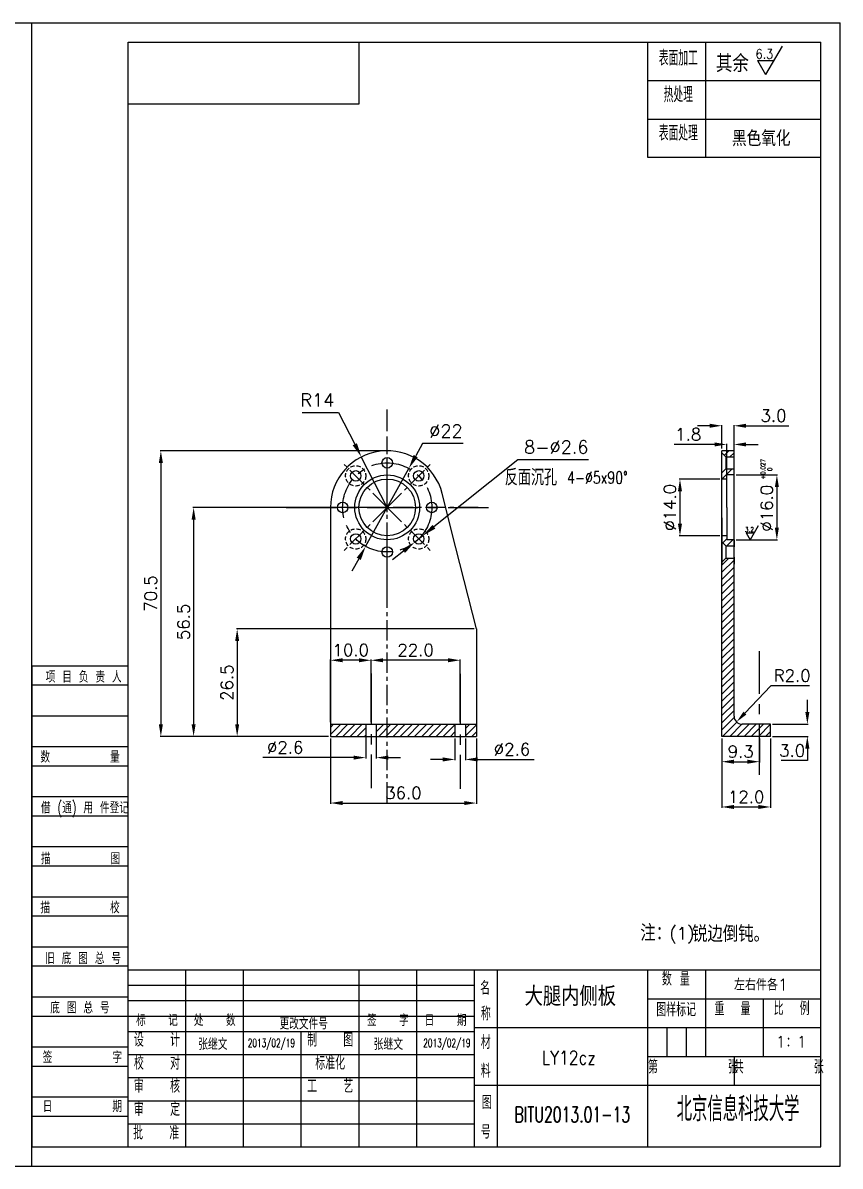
# Model space of a CAD drawing. Extents: x 2854 to 5858, y -1165 to 723.
# Drawn here: x 4023.5 to 4225.2, y -728.8 to -446.7 of the extents above; entities that cross this region are included whole.
import ezdxf
from ezdxf.enums import TextEntityAlignment as Align

# ---------------------------------------------------------------- set-up
doc = ezdxf.new("R2010")
doc.units = 0
doc.header["$MEASUREMENT"] = 0
doc.linetypes.add('PF_CENTER', pattern=[2, 1.25, -0.25, 0.25, -0.25])
doc.linetypes.add('PF_DASHED', pattern=[0.75, 0.5, -0.25])
doc.layers.get('0').update_dxf_attribs({"linetype": 'CONTINUOUS'})
doc.layers.get('DEFPOINTS').update_dxf_attribs({"linetype": 'CONTINUOUS'})
for name, color, linetype in [('SMPEN_CENTER', 4, 'PF_CENTER'), ('SMPEN_DASHED', 2, 'PF_DASHED'), ('SMPEN_DIM', 3, 'CONTINUOUS'), ('SMPEN_HATCH', 6, 'CONTINUOUS'), ('SMPEN_TEXT', 6, 'CONTINUOUS'), ('SMPEN_THICK', 7, 'CONTINUOUS')]:
    doc.layers.add(name, color=color, linetype=linetype)
doc.styles.get("Standard").update_dxf_attribs({"font": 'txt.shx', "bigfont": 'hshztxt.shx'})
doc.styles.add('STYLE1', font='complex.shx', dxfattribs={"bigfont": 'hzdx.shx'})
doc.dimstyles.get("Standard").update_dxf_attribs({"dimtxt": 3, "dimasz": 3, "dimexe": 0.18, "dimexo": 0.5, "dimgap": 1, "dimtad": 1, "dimtoh": 1, "dimdec": 1, "dimzin": 0, "dimdsep": 46, "dimtxsty": 'Standard', "dimcen": 0, "dimadec": 1, "dimazin": 0, "dimtfac": 1, "dimtdec": 1, "dimtofl": 0, "dimtmove": 0, "dimatfit": 3, "dimfxl": 0, "dimtolj": 1, "dimtzin": 0, "dimarcsym": 0})
doc.dimstyles.new('STANDARD$0', dxfattribs={"dimtxt": 3, "dimasz": 3, "dimexe": 0.18, "dimexo": 0.5, "dimgap": 1, "dimtad": 1, "dimtoh": 1, "dimdec": 1, "dimzin": 0, "dimdsep": 46, "dimtxsty": 'Standard', "dimcen": 0, "dimadec": 1, "dimazin": 0, "dimtfac": 1, "dimtdec": 1, "dimtofl": 0, "dimtmove": 0, "dimatfit": 3, "dimfxl": 0, "dimtolj": 1, "dimtzin": 0, "dimarcsym": 0})

# ---------------------------------------------------------------- blocks, each defined once
blk = doc.blocks.new('ADDBOX')
for p, q in [((0, 125), (0, 0)), ((0, 125), (25, 125)), ((25, 0), (25, 125))]:
    blk.add_line(p, q)
at = {"color": 1}
for p, q in [((0, 120), (25, 120)), ((0, 99), (25, 99)), ((0, 86), (25, 86)), ((0, 73), (25, 73)), ((0, 60), (25, 60)), ((0, 47), (25, 47)), ((0, 21), (25, 21)), ((0, 8), (25, 8))]:
    blk.add_line(p, q, dxfattribs=at)
for points in [[(0, 112), (25, 112)], [(0, 34), (25, 34)]]:
    blk.add_lwpolyline(points, dxfattribs=at)
for points in [[(0, 104), (25, 104)], [(0, 91), (25, 91)], [(0, 78), (25, 78)], [(0, 65), (25, 65)], [(0, 52), (25, 52)], [(0, 39), (25, 39)], [(0, 26), (25, 26)], [(0, 13), (25, 13)], [(0, 0), (25, 0)]]:
    blk.add_lwpolyline(points)
at = {"color": 1, "width": 0.67}
for s, p in [('项 目 负 责 人', (3.58, 120.61)), ('数        量', (2.2, 99.8)), ('借 (通) 用 件登记', (2.35, 86.62)), ('描        图', (2.35, 73.41)), ('描        校', (2.2, 60.68)), ('旧 底 图 总 号', (3.43, 47.48)), (' 底 图 总 号', (2.97, 34.66)), ('签        字', (2.82, 21.77)), ('日        期', (2.82, 9.04))]:
    blk.add_text(s, height=3, dxfattribs=at).set_placement(p)
at = {"color": 1, "ltscale": 20, "width": 0.67}
blk.add_attdef('PRJMANAGER', text='', height=3.5, dxfattribs=at).set_placement((1.5, 113), align=Align.BOTTOM_LEFT)
at = {"color": 1, "width": 0.67}
for tag, p in [('NUM', (1.5, 92)), ('DRAFTER', (1.5, 66)), ('DVERI', (1.5, 53)), ('OLDDRAWNO', (1.5, 40)), ('DRAWNO', (1.5, 27)), ('SIGNER', (1.5, 14)), ('DATE', (1.5, 1))]:
    blk.add_attdef(tag, text='', height=3.5, dxfattribs=at).set_placement(p, align=Align.BOTTOM_LEFT)
blk = doc.blocks.new('ADDBOX3')
at = {"layer": 'SMPEN_THICK', "ltscale": 8}
for p, q in [((-45, -30), (-45, 0)), ((-30, 0), (-30, -30)), ((-45, -10), (0, -10)), ((-45, -20), (0, -20)), ((0, -30), (-45, -30))]:
    blk.add_line(p, q, dxfattribs=at)
at = {"layer": 'SMPEN_TEXT', "ltscale": 8, "width": 0.667}
for s, p in [('表面加工', (-37.05, -7.32)), ('热处理', (-37.05, -16.82)), ('表面处理', (-37.05, -26.82))]:
    blk.add_text(s, height=4, dxfattribs=at).set_placement(p, align=Align.BOTTOM_CENTER)
at = {"layer": 'SMPEN_TEXT', "ltscale": 8}
for tag, p in [('HEATTREATMENT', (-15.54, -17.14)), ('SURFACETREATMENT', (-13.33, -26.97))]:
    blk.add_attdef(tag, text='', height=3.5, dxfattribs=at).set_placement(p, align=Align.BOTTOM_CENTER)
blk = doc.blocks.new('*D414')
at = {"layer": 'DEFPOINTS', "color": 0, "ltscale": 10}
for p in [(4109.4, -603.98), (4109.4, -619.76), (4131.4, -619.76)]:
    blk.add_point(p, dxfattribs=at)
at = {"layer": 'SMPEN_DIM', "color": 0, "lineweight": -2, "ltscale": 10}
for p, q in [((4109.4, -619.26), (4109.4, -603.8)), ((4131.4, -619.26), (4131.4, -603.8)), ((4128.4, -603.98), (4112.4, -603.98))]:
    blk.add_line(p, q, dxfattribs=at)
at = {"layer": 'SMPEN_DIM', "color": 0, "ltscale": 10}
for points in [[(4112.4, -603.48), (4112.4, -604.48), (4109.4, -603.98)], [(4128.4, -603.48), (4128.4, -604.48), (4131.4, -603.98)]]:
    blk.add_solid(points, dxfattribs=at)
at = {"layer": 'SMPEN_DIM', "color": 0, "ltscale": 10, "insert": (4120.4, -601.48), "char_height": 3, "attachment_point": 5}
blk.add_mtext('\\A1;22.0', dxfattribs=at)
blk = doc.blocks.new('*D413')
at = {"layer": 'DEFPOINTS', "color": 0, "ltscale": 10}
for p in [(4099.4, -603.98), (4099.4, -619.76), (4109.4, -619.76)]:
    blk.add_point(p, dxfattribs=at)
at = {"layer": 'SMPEN_DIM', "color": 0, "lineweight": -2, "ltscale": 10}
for p, q in [((4099.4, -619.26), (4099.4, -603.8)), ((4109.4, -619.26), (4109.4, -603.8)), ((4106.4, -603.98), (4102.4, -603.98))]:
    blk.add_line(p, q, dxfattribs=at)
at = {"layer": 'SMPEN_DIM', "color": 0, "ltscale": 10}
for points in [[(4102.4, -603.48), (4102.4, -604.48), (4099.4, -603.98)], [(4106.4, -603.48), (4106.4, -604.48), (4109.4, -603.98)]]:
    blk.add_solid(points, dxfattribs=at)
at = {"layer": 'SMPEN_DIM', "color": 0, "ltscale": 10, "insert": (4104.4, -601.48), "char_height": 3, "attachment_point": 5}
blk.add_mtext('\\A1;10.0', dxfattribs=at)
blk = doc.blocks.new('*D412')
at = {"layer": 'DEFPOINTS', "color": 0, "ltscale": 10}
for p in [(4113.4, -566.26), (4065.62, -622.76), (4091.41, -622.76)]:
    blk.add_point(p, dxfattribs=at)
at = {"layer": 'SMPEN_DIM', "color": 0, "lineweight": -2, "ltscale": 10}
for p, q in [((4112.9, -566.26), (4065.44, -566.26)), ((4065.62, -569.26), (4065.62, -619.76)), ((4090.91, -622.76), (4065.44, -622.76))]:
    blk.add_line(p, q, dxfattribs=at)
at = {"layer": 'SMPEN_DIM', "color": 0, "ltscale": 10}
for points in [[(4065.12, -569.26), (4066.12, -569.26), (4065.62, -566.26)], [(4065.12, -619.76), (4066.12, -619.76), (4065.62, -622.76)]]:
    blk.add_solid(points, dxfattribs=at)
at = {"layer": 'SMPEN_DIM', "color": 0, "ltscale": 10, "insert": (4063.12, -594.51), "char_height": 3, "attachment_point": 5, "rotation": 90}
blk.add_mtext('\\A1;56.5', dxfattribs=at)
blk = doc.blocks.new('*D411')
at = {"layer": 'DEFPOINTS', "color": 0, "ltscale": 10}
for p in [(4099.4, -622.76), (4135.4, -622.76), (4135.4, -639.22)]:
    blk.add_point(p, dxfattribs=at)
at = {"layer": 'SMPEN_DIM', "color": 0, "lineweight": -2, "ltscale": 10}
for p, q in [((4099.4, -623.26), (4099.4, -639.4)), ((4135.4, -623.26), (4135.4, -639.4)), ((4102.4, -639.22), (4132.4, -639.22))]:
    blk.add_line(p, q, dxfattribs=at)
at = {"layer": 'SMPEN_DIM', "color": 0, "ltscale": 10}
for points in [[(4102.4, -638.72), (4102.4, -639.72), (4099.4, -639.22)], [(4132.4, -638.72), (4132.4, -639.72), (4135.4, -639.22)]]:
    blk.add_solid(points, dxfattribs=at)
at = {"layer": 'SMPEN_DIM', "color": 0, "ltscale": 10, "insert": (4117.4, -636.72), "char_height": 3, "attachment_point": 5}
blk.add_mtext('\\A1;36.0', dxfattribs=at)
blk = doc.blocks.new('*D410')
at = {"layer": 'DEFPOINTS', "color": 0, "ltscale": 10}
for p in [(4135.4, -596.26), (4076.37, -622.76), (4091.41, -622.76)]:
    blk.add_point(p, dxfattribs=at)
at = {"layer": 'SMPEN_DIM', "color": 0, "lineweight": -2, "ltscale": 10}
for p, q in [((4134.9, -596.26), (4076.19, -596.26)), ((4076.37, -599.26), (4076.37, -619.76)), ((4090.91, -622.76), (4076.19, -622.76))]:
    blk.add_line(p, q, dxfattribs=at)
at = {"layer": 'SMPEN_DIM', "color": 0, "ltscale": 10}
for points in [[(4075.87, -599.26), (4076.87, -599.26), (4076.37, -596.26)], [(4075.87, -619.76), (4076.87, -619.76), (4076.37, -622.76)]]:
    blk.add_solid(points, dxfattribs=at)
at = {"layer": 'SMPEN_DIM', "color": 0, "ltscale": 10, "insert": (4073.87, -609.51), "char_height": 3, "attachment_point": 5, "rotation": 90}
blk.add_mtext('\\A1;26.5', dxfattribs=at)
blk = doc.blocks.new('*D409')
at = {"layer": 'DEFPOINTS', "color": 0, "ltscale": 10}
for p in [(4108.1, -619.26), (4110.7, -619.26), (4110.7, -628.01)]:
    blk.add_point(p, dxfattribs=at)
at = {"layer": 'SMPEN_DIM', "color": 0, "lineweight": -2, "ltscale": 10}
for p, q in [((4108.1, -619.76), (4108.1, -628.19)), ((4110.7, -619.76), (4110.7, -628.19)), ((4105.1, -628.01), (4082.71, -628.01)), ((4113.7, -628.01), (4116.7, -628.01))]:
    blk.add_line(p, q, dxfattribs=at)
at = {"layer": 'SMPEN_DIM', "color": 0, "ltscale": 10}
for points in [[(4105.1, -627.51), (4105.1, -628.51), (4108.1, -628.01)], [(4113.7, -627.51), (4113.7, -628.51), (4110.7, -628.01)]]:
    blk.add_solid(points, dxfattribs=at)
at = {"layer": 'SMPEN_DIM', "color": 0, "ltscale": 10, "insert": (4088.21, -625.51), "char_height": 3, "attachment_point": 5}
blk.add_mtext('\\A1;%%c2.6', dxfattribs=at)
blk = doc.blocks.new('*D416')
at = {"layer": 'DEFPOINTS', "color": 0, "ltscale": 10}
for p in [(4120.17, -574.85), (4122.2, -573.22)]:
    blk.add_point(p, dxfattribs=at)
at = {"layer": 'SMPEN_DIM', "color": 0, "lineweight": -2, "ltscale": 10}
for p, q in [((4145.62, -554.48), (4124.93, -571.04)), ((4163.12, -554.48), (4145.62, -554.48)), ((4120.17, -574.85), (4122.2, -573.22)), ((4117.43, -577.03), (4114.7, -579.22))]:
    blk.add_line(p, q, dxfattribs=at)
at = {"layer": 'SMPEN_DIM', "color": 0, "ltscale": 10}
for points in [[(4124.57, -570.58), (4125.3, -571.49), (4122.2, -573.22)], [(4117.07, -576.58), (4117.8, -577.49), (4120.17, -574.85)]]:
    blk.add_solid(points, dxfattribs=at)
at = {"layer": 'SMPEN_DIM', "color": 0, "ltscale": 10, "insert": (4155.12, -551.38), "char_height": 3.2, "attachment_point": 5}
blk.add_mtext('\\A1;8-∅2.6', dxfattribs=at)
blk = doc.blocks.new('*D415')
at = {"layer": 'DEFPOINTS', "color": 0, "ltscale": 10}
for p in [(4118.73, -556.63), (4108.08, -575.88)]:
    blk.add_point(p, dxfattribs=at)
at = {"layer": 'SMPEN_DIM', "color": 0, "lineweight": -2, "ltscale": 10}
for p, q in [((4122.12, -550.51), (4120.43, -553.57)), ((4132.16, -550.51), (4122.12, -550.51)), ((4108.08, -575.88), (4118.73, -556.63)), ((4106.38, -578.94), (4104.68, -582))]:
    blk.add_line(p, q, dxfattribs=at)
at = {"layer": 'SMPEN_DIM', "color": 0, "ltscale": 10}
for points in [[(4119.92, -553.29), (4120.94, -553.86), (4118.73, -556.63)], [(4105.87, -578.66), (4106.89, -579.23), (4108.08, -575.88)]]:
    blk.add_solid(points, dxfattribs=at)
at = {"layer": 'SMPEN_DIM', "color": 0, "ltscale": 10, "insert": (4127.89, -547.41), "char_height": 3.2, "attachment_point": 5}
blk.add_mtext('\\A1;∅22', dxfattribs=at)
blk = doc.blocks.new('*D417')
at = {"layer": 'DEFPOINTS', "color": 0, "ltscale": 10}
for p in [(4107.01, -553.8), (4113.4, -566.26)]:
    blk.add_point(p, dxfattribs=at)
at = {"layer": 'SMPEN_DIM', "color": 0, "lineweight": -2, "ltscale": 10}
for p, q in [((4092.43, -542.86), (4101.4, -542.86)), ((4101.4, -542.86), (4105.41, -550.69)), ((4113.4, -566.26), (4107.01, -553.8))]:
    blk.add_line(p, q, dxfattribs=at)
at = {"layer": 'SMPEN_DIM', "color": 0, "ltscale": 10}
blk.add_solid([(4105.93, -550.42), (4104.89, -550.95), (4107.01, -553.8)], dxfattribs=at)
at = {"layer": 'SMPEN_DIM', "color": 0, "ltscale": 10, "insert": (4096.16, -539.76), "char_height": 3.2, "attachment_point": 5}
blk.add_mtext('\\A1;R14', dxfattribs=at)
blk = doc.blocks.new('*D418')
at = {"layer": 'DEFPOINTS', "color": 0, "ltscale": 10}
for p in [(4199, -558.26), (4199, -574.26), (4209.58, -574.26)]:
    blk.add_point(p, dxfattribs=at)
at = {"layer": 'SMPEN_DIM', "color": 0, "lineweight": -2, "ltscale": 10}
for p, q in [((4199.5, -558.26), (4209.76, -558.26)), ((4209.58, -561.26), (4209.58, -571.26)), ((4199.5, -574.26), (4209.76, -574.26))]:
    blk.add_line(p, q, dxfattribs=at)
at = {"layer": 'SMPEN_DIM', "color": 0, "ltscale": 10}
for points in [[(4209.08, -561.26), (4210.08, -561.26), (4209.58, -558.26)], [(4209.08, -571.26), (4210.08, -571.26), (4209.58, -574.26)]]:
    blk.add_solid(points, dxfattribs=at)
at = {"layer": 'SMPEN_DIM', "color": 0, "ltscale": 10, "insert": (4207.08, -566.48), "char_height": 3, "attachment_point": 5, "rotation": 90}
blk.add_mtext('\\A1;%%c16.0', dxfattribs=at)
blk = doc.blocks.new('*D419')
at = {"layer": 'DEFPOINTS', "color": 0, "ltscale": 10}
for p in [(4196, -559.26), (4185.66, -573.26), (4196, -573.26)]:
    blk.add_point(p, dxfattribs=at)
at = {"layer": 'SMPEN_DIM', "color": 0, "lineweight": -2, "ltscale": 10}
for p, q in [((4195.5, -559.26), (4185.48, -559.26)), ((4185.66, -562.26), (4185.66, -570.26)), ((4195.5, -573.26), (4185.48, -573.26))]:
    blk.add_line(p, q, dxfattribs=at)
at = {"layer": 'SMPEN_DIM', "color": 0, "ltscale": 10}
for points in [[(4185.16, -562.26), (4186.16, -562.26), (4185.66, -559.26)], [(4185.16, -570.26), (4186.16, -570.26), (4185.66, -573.26)]]:
    blk.add_solid(points, dxfattribs=at)
at = {"layer": 'SMPEN_DIM', "color": 0, "ltscale": 10, "insert": (4183.16, -566.26), "char_height": 3, "attachment_point": 5, "rotation": 90}
blk.add_mtext('\\A1;%%c14.0', dxfattribs=at)
blk = doc.blocks.new('*D420')
at = {"layer": 'DEFPOINTS', "color": 0, "ltscale": 10}
for p in [(4199, -550.72), (4199, -558.26), (4197.2, -559.26)]:
    blk.add_point(p, dxfattribs=at)
at = {"layer": 'SMPEN_DIM', "color": 0, "lineweight": -2, "ltscale": 10}
for p, q in [((4194.2, -550.72), (4184.2, -550.72)), ((4197.2, -558.76), (4197.2, -550.54)), ((4199, -557.76), (4199, -550.54)), ((4202, -550.72), (4205, -550.72))]:
    blk.add_line(p, q, dxfattribs=at)
at = {"layer": 'SMPEN_DIM', "color": 0, "ltscale": 10}
for points in [[(4194.2, -550.22), (4194.2, -551.22), (4197.2, -550.72)], [(4202, -550.22), (4202, -551.22), (4199, -550.72)]]:
    blk.add_solid(points, dxfattribs=at)
at = {"layer": 'SMPEN_DIM', "color": 0, "ltscale": 10, "insert": (4187.7, -548.22), "char_height": 3, "attachment_point": 5}
blk.add_mtext('\\A1;1.8', dxfattribs=at)
blk = doc.blocks.new('*D422')
at = {"layer": 'DEFPOINTS', "color": 0, "ltscale": 10}
for p in [(4199, -546.11), (4196, -552.26), (4199, -552.26)]:
    blk.add_point(p, dxfattribs=at)
at = {"layer": 'SMPEN_DIM', "color": 0, "lineweight": -2, "ltscale": 10}
for p, q in [((4193, -546.11), (4190, -546.11)), ((4196, -551.76), (4196, -545.93)), ((4199, -551.76), (4199, -545.93)), ((4202, -546.11), (4212.5, -546.11))]:
    blk.add_line(p, q, dxfattribs=at)
at = {"layer": 'SMPEN_DIM', "color": 0, "ltscale": 10}
for points in [[(4193, -545.61), (4193, -546.61), (4196, -546.11)], [(4202, -545.61), (4202, -546.61), (4199, -546.11)]]:
    blk.add_solid(points, dxfattribs=at)
at = {"layer": 'SMPEN_DIM', "color": 0, "ltscale": 10, "insert": (4208.75, -543.61), "char_height": 3, "attachment_point": 5}
blk.add_mtext('\\A1;3.0', dxfattribs=at)
blk = doc.blocks.new('*D423')
at = {"layer": 'DEFPOINTS', "color": 0, "ltscale": 10}
for p in [(4130.1, -622.76), (4132.7, -622.76), (4132.7, -628.46)]:
    blk.add_point(p, dxfattribs=at)
at = {"layer": 'SMPEN_DIM', "color": 0, "lineweight": -2, "ltscale": 10}
for p, q in [((4130.1, -623.26), (4130.1, -628.64)), ((4132.7, -623.26), (4132.7, -628.64)), ((4127.1, -628.46), (4124.1, -628.46)), ((4135.7, -628.46), (4149.7, -628.46))]:
    blk.add_line(p, q, dxfattribs=at)
at = {"layer": 'SMPEN_DIM', "color": 0, "ltscale": 10}
for points in [[(4127.1, -627.96), (4127.1, -628.96), (4130.1, -628.46)], [(4135.7, -627.96), (4135.7, -628.96), (4132.7, -628.46)]]:
    blk.add_solid(points, dxfattribs=at)
at = {"layer": 'SMPEN_DIM', "color": 0, "ltscale": 10, "insert": (4144.2, -625.96), "char_height": 3, "attachment_point": 5}
blk.add_mtext('\\A1;%%c2.6', dxfattribs=at)
blk = doc.blocks.new('*D732')
at = {"layer": 'DEFPOINTS', "color": 0, "ltscale": 10}
for p in [(4113.4, -552.26), (4057.53, -622.76), (4099.4, -622.76)]:
    blk.add_point(p, dxfattribs=at)
at = {"layer": 'SMPEN_DIM', "color": 0, "lineweight": -2, "ltscale": 10}
for p, q in [((4112.9, -552.26), (4057.35, -552.26)), ((4057.53, -555.26), (4057.53, -619.76)), ((4098.9, -622.76), (4057.35, -622.76))]:
    blk.add_line(p, q, dxfattribs=at)
at = {"layer": 'SMPEN_DIM', "color": 0, "ltscale": 10}
for points in [[(4057.03, -555.26), (4058.03, -555.26), (4057.53, -552.26)], [(4057.03, -619.76), (4058.03, -619.76), (4057.53, -622.76)]]:
    blk.add_solid(points, dxfattribs=at)
at = {"layer": 'SMPEN_DIM', "color": 0, "ltscale": 10, "insert": (4055.03, -587.51), "char_height": 3, "attachment_point": 5, "rotation": 90}
blk.add_mtext('\\A1;70.5', dxfattribs=at)
blk = doc.blocks.new('*D734')
at = {"layer": 'DEFPOINTS', "color": 0, "ltscale": 10}
for p in [(4196, -622.76), (4208, -622.76), (4208, -640.19)]:
    blk.add_point(p, dxfattribs=at)
at = {"layer": 'SMPEN_DIM', "color": 0, "lineweight": -2, "ltscale": 10}
for p, q in [((4196, -623.26), (4196, -640.37)), ((4208, -623.26), (4208, -640.37)), ((4199, -640.19), (4205, -640.19))]:
    blk.add_line(p, q, dxfattribs=at)
at = {"layer": 'SMPEN_DIM', "color": 0, "ltscale": 10}
for points in [[(4199, -639.69), (4199, -640.69), (4196, -640.19)], [(4205, -639.69), (4205, -640.69), (4208, -640.19)]]:
    blk.add_solid(points, dxfattribs=at)
at = {"layer": 'SMPEN_DIM', "color": 0, "ltscale": 10, "insert": (4202, -637.69), "char_height": 3, "attachment_point": 5}
blk.add_mtext('\\A1;12.0', dxfattribs=at)
blk = doc.blocks.new('*D735')
at = {"layer": 'DEFPOINTS', "color": 0, "ltscale": 10}
for p in [(4196, -622.76), (4205.3, -622.76), (4205.3, -629.01)]:
    blk.add_point(p, dxfattribs=at)
at = {"layer": 'SMPEN_DIM', "color": 0, "lineweight": -2, "ltscale": 10}
for p, q in [((4196, -623.26), (4196, -629.19)), ((4205.3, -623.26), (4205.3, -629.19)), ((4199, -629.01), (4202.3, -629.01))]:
    blk.add_line(p, q, dxfattribs=at)
at = {"layer": 'SMPEN_DIM', "color": 0, "ltscale": 10}
for points in [[(4199, -628.51), (4199, -629.51), (4196, -629.01)], [(4202.3, -628.51), (4202.3, -629.51), (4205.3, -629.01)]]:
    blk.add_solid(points, dxfattribs=at)
at = {"layer": 'SMPEN_DIM', "color": 0, "ltscale": 10, "insert": (4200.65, -626.51), "char_height": 3, "attachment_point": 5}
blk.add_mtext('\\A1;9.3', dxfattribs=at)
blk = doc.blocks.new('*D736')
at = {"layer": 'DEFPOINTS', "color": 0, "ltscale": 10}
for p in [(4201, -617.76), (4199.63, -619.21)]:
    blk.add_point(p, dxfattribs=at)
at = {"layer": 'SMPEN_DIM', "color": 0, "lineweight": -2, "ltscale": 10}
for p, q in [((4208.1, -610.26), (4201.69, -617.03)), ((4217.6, -610.26), (4208.1, -610.26))]:
    blk.add_line(p, q, dxfattribs=at)
at = {"layer": 'SMPEN_DIM', "color": 0, "ltscale": 10}
blk.add_solid([(4201.33, -616.69), (4202.05, -617.37), (4199.63, -619.21)], dxfattribs=at)
at = {"layer": 'SMPEN_DIM', "color": 0, "ltscale": 10, "insert": (4213.35, -607.76), "char_height": 3, "attachment_point": 5}
blk.add_mtext('\\A1;R2.0', dxfattribs=at)
blk = doc.blocks.new('*D737')
at = {"layer": 'DEFPOINTS', "color": 0, "ltscale": 10}
for p in [(4208, -619.76), (4208, -622.76), (4217.1, -622.76)]:
    blk.add_point(p, dxfattribs=at)
at = {"layer": 'SMPEN_DIM', "color": 0, "lineweight": -2, "ltscale": 10}
for p, q in [((4217.1, -616.76), (4217.1, -613.76)), ((4208.5, -619.76), (4217.28, -619.76)), ((4208.5, -622.76), (4217.28, -622.76)), ((4217.1, -625.76), (4217.1, -628.76)), ((4217.1, -628.76), (4210.6, -628.76))]:
    blk.add_line(p, q, dxfattribs=at)
at = {"layer": 'SMPEN_DIM', "color": 0, "ltscale": 10}
for points in [[(4216.6, -616.76), (4217.6, -616.76), (4217.1, -619.76)], [(4216.6, -625.76), (4217.6, -625.76), (4217.1, -622.76)]]:
    blk.add_solid(points, dxfattribs=at)
at = {"layer": 'SMPEN_DIM', "color": 0, "ltscale": 10, "insert": (4213.35, -626.26), "char_height": 3, "attachment_point": 5}
blk.add_mtext('\\A1;3.0', dxfattribs=at)

msp = doc.modelspace()

# ---------------------------------------------------------------- hatches: boundary and pattern name
at = {"layer": 'SMPEN_HATCH', "ltscale": 10}
h = msp.add_hatch(dxfattribs=at)
h.set_pattern_fill('ANSI31', color=256, scale=10, style=0)
h.paths.add_polyline_path([(4208, -619.76), (4205.3, -619.76), (4205.3, -622.76), (4208, -622.76)])
h.paths.add_polyline_path([(4205.3, -619.76), (4201, -619.76, -0.414214), (4199, -617.76), (4199, -578.76), (4197, -578.76), (4196, -579.76), (4196, -622.76), (4205.3, -622.76)])
h.paths.add_polyline_path([(4199, -574.26), (4197.2, -574.26), (4197.2, -573.26), (4196, -573.26), (4196, -574.76), (4197, -575.76), (4199, -575.76)])
h.paths.add_polyline_path([(4199, -556.76), (4197, -556.76), (4196, -557.76), (4196, -559.26), (4197.2, -559.26), (4197.2, -558.26), (4199, -558.26)])
h.paths.add_polyline_path([(4199, -552.26), (4196, -552.26), (4196, -552.76), (4197, -553.76), (4199, -553.76)])
h = msp.add_hatch(dxfattribs=at)
h.set_pattern_fill('ANSI31', color=256, scale=10, style=0)
h.paths.add_polyline_path([(4135.4, -619.76), (4132.7, -619.76), (4132.7, -622.76), (4135.4, -622.76)])
h.paths.add_polyline_path([(4130.1, -622.76), (4130.1, -619.76), (4113.4, -619.76), (4113.4, -622.76)])
h.paths.add_polyline_path([(4110.7, -622.76), (4113.4, -622.76), (4113.4, -619.76), (4110.7, -619.76)])
h.paths.add_polyline_path([(4099.4, -619.76), (4099.4, -622.76), (4108.1, -622.76), (4108.1, -619.76)])

# ---------------------------------------------------------------- linework, layer by layer
at = {"linetype": 'Continuous'}
for p, q in [((4049.45, -724.08), (4049.45, -451.43)), ((4220.45, -724.08), (4220.45, -451.43))]:
    msp.add_line(p, q, dxfattribs=at)
for p, q in [((4049.45, -451.43), (4220.45, -451.43)), ((4196, -552.76), (4197, -553.76)), ((4196, -557.76), (4197, -556.76)), ((4197.2, -559.26), (4196, -559.26)), ((4196, -568.86), (4196, -580.26)), ((4197.2, -573.26), (4196, -573.26)), ((4196, -574.76), (4197, -575.76)), ((4196, -579.76), (4197, -578.76)), ((4049.45, -724.08), (4220.45, -724.08))]:
    msp.add_line(p, q)
at = {"ltscale": 10}
for p, q in [((4196, -622.76), (4196, -552.26)), ((4199, -552.26), (4196, -552.26)), ((4199, -617.76), (4199, -552.26)), ((4197, -553.76), (4197, -556.76)), ((4199, -558.26), (4197.2, -558.26)), ((4130.36, -576.25), (4126.98, -562.84)), ((4099.4, -566.26), (4099.4, -578.9)), ((4196, -574.76), (4196, -579.76)), ((4199, -574.26), (4197.2, -574.26)), ((4135.4, -596.26), (4130.36, -576.25)), ((4197, -575.76), (4197, -578.76)), ((4099.4, -578.9), (4099.4, -622.76)), ((4135.4, -596.26), (4135.4, -622.76)), ((4099.4, -619.76), (4135.4, -619.76)), ((4108.1, -619.76), (4108.1, -622.76)), ((4110.7, -619.76), (4110.7, -622.76)), ((4130.1, -619.76), (4130.1, -622.76)), ((4132.7, -619.76), (4132.7, -622.76)), ((4208, -619.76), (4201, -619.76)), ((4208, -622.76), (4208, -619.76)), ((4099.4, -622.76), (4135.4, -622.76)), ((4208, -622.76), (4196, -622.76))]:
    msp.add_line(p, q, dxfattribs=at)
at = {"ltscale": 2}
for p, q in [((4197, -553.76), (4199, -553.76)), ((4197, -556.76), (4199, -556.76)), ((4197.2, -566.26), (4197.2, -558.26)), ((4197.2, -566.26), (4197.2, -574.26)), ((4197, -575.76), (4199, -575.76)), ((4197, -578.76), (4199, -578.76))]:
    msp.add_line(p, q, dxfattribs=at)
at = {"color": 7}
for p, q in [((4049.45, -680.38), (4220.45, -680.38)), ((4049.45, -680.38), (4220.45, -680.38)), ((4049.45, -724.08), (4049.45, -680.38)), ((4134.95, -724.08), (4134.95, -680.38)), ((4177.7, -724.08), (4177.7, -680.38)), ((4049.45, -695.58), (4134.95, -695.58)), ((4134.95, -694.63), (4220.45, -694.63)), ((4134.95, -708.88), (4220.45, -708.88))]:
    msp.add_line(p, q, dxfattribs=at)
at = {"color": 6}
for p, q in [((4063.7, -724.08), (4063.7, -680.38)), ((4077.95, -724.08), (4077.95, -680.38)), ((4106.45, -724.08), (4106.45, -680.38)), ((4120.7, -724.08), (4120.7, -680.38)), ((4140.65, -724.08), (4140.65, -680.38)), ((4191.95, -680.38), (4191.95, -701.75)), ((4049.45, -684.18), (4134.95, -684.18)), ((4049.45, -687.98), (4134.95, -687.98)), ((4206.2, -687.5), (4206.2, -701.75)), ((4049.45, -691.78), (4134.95, -691.78)), ((4092.2, -724.08), (4092.2, -695.58)), ((4182.45, -694.63), (4182.45, -701.75)), ((4187.2, -694.63), (4187.2, -701.75)), ((4049.45, -701.28), (4134.95, -701.28)), ((4199.07, -701.75), (4199.07, -708.88)), ((4049.45, -706.98), (4134.95, -706.98)), ((4049.45, -712.68), (4134.95, -712.68)), ((4049.45, -718.38), (4134.95, -718.38))]:
    msp.add_line(p, q, dxfattribs=at)
for centre, radius in [((4113.4, -555.26), 1.3), ((4105.63, -558.48), 1.3), ((4121.18, -558.48), 1.3), ((4113.4, -566.26), 7), ((4102.4, -566.26), 1.3), ((4124.4, -566.26), 1.3), ((4105.63, -574.04), 1.3), ((4121.18, -574.04), 1.3), ((4113.4, -577.26), 1.3)]:
    msp.add_circle(centre, radius)
at = {"ltscale": 4}
msp.add_circle((4113.4, -566.26), 8, dxfattribs=at)
at = {"ltscale": 10}
msp.add_arc((4201, -617.76), 2, 180, 270, dxfattribs=at)
at = {"layer": 'SMPEN_CENTER', "ltscale": 10}
for p, q in [((4113.4, -587.47), (4113.4, -542.06)), ((4088.42, -566.26), (4138.39, -566.26)), ((4205.3, -632.29), (4205.3, -601.75)), ((4109.4, -607.24), (4109.4, -635.58)), ((4131.4, -607.32), (4131.4, -635.74))]:
    msp.add_line(p, q, dxfattribs=at)
at = {"layer": 'SMPEN_CENTER', "ltscale": 4}
for p, q in [((4113.4, -639.08), (4113.4, -548.73)), ((4113.4, -566.26), (4102.66, -555.52)), ((4113.4, -566.26), (4124.15, -555.52)), ((4135.84, -566.26), (4091.28, -566.26)), ((4113.4, -566.26), (4102.66, -577)), ((4113.4, -566.26), (4124.15, -577))]:
    msp.add_line(p, q, dxfattribs=at)
at = {"layer": 'SMPEN_CENTER', "ltscale": 8}
msp.add_circle((4113.4, -566.26), 11, dxfattribs=at)
at = {"layer": 'SMPEN_DASHED', "ltscale": 2}
for centre in [(4105.63, -558.48), (4121.18, -558.48), (4105.63, -574.04), (4121.18, -574.04)]:
    msp.add_circle(centre, 2.5, dxfattribs=at)
at = {"layer": 'SMPEN_DIM'}
for p, q in [((4210.85, -452.46), (4206.81, -459.45)), ((4204.82, -455.99), (4206.81, -459.45)), ((4204.82, -455.99), (4208.81, -455.99)), ((4201.98, -572.54), (4203.97, -572.54)), ((4201.98, -572.54), (4202.97, -574.27)), ((4204.99, -570.78), (4202.97, -574.27))]:
    msp.add_line(p, q, dxfattribs=at)
at = {"layer": 'SMPEN_THICK', "color": 1}
for p, q in [((3826.2, -446.68), (4025.7, -446.68)), ((3826.2, -446.68), (4025.7, -446.68)), ((3925.95, -446.68), (4025.7, -446.68)), ((4025.7, -446.68), (4125.45, -446.68)), ((4025.7, -446.68), (4125.45, -446.68)), ((4025.7, -446.68), (4225.2, -446.68)), ((4025.7, -446.68), (4225.2, -446.68)), ((4150.98, -446.68), (4216.82, -446.68)), ((3826.2, -728.83), (4025.7, -728.83)), ((3826.2, -728.83), (4025.7, -728.83)), ((3965.85, -728.83), (4085.55, -728.83)), ((3965.85, -728.83), (4085.55, -728.83)), ((3965.85, -728.83), (4205.25, -728.83)), ((3965.85, -728.83), (4205.25, -728.83)), ((4025.7, -728.83), (4225.2, -728.83)), ((4025.7, -728.83), (4225.2, -728.83)), ((4045.65, -728.83), (4105.5, -728.83)), ((4045.65, -728.83), (4105.5, -728.83)), ((4085.55, -728.83), (4145.4, -728.83)), ((4085.55, -728.83), (4145.4, -728.83))]:
    msp.add_line(p, q, dxfattribs=at)
at = {"layer": 'SMPEN_THICK', "color": 1, "linetype": 'Continuous'}
for p, q in [((4025.7, -728.83), (4025.7, -446.68)), ((4025.7, -728.83), (4025.7, -446.68)), ((4025.7, -728.83), (4025.7, -446.68)), ((4025.7, -728.83), (4025.7, -446.68)), ((4025.7, -728.83), (4025.7, -446.68)), ((4025.7, -728.83), (4025.7, -446.68)), ((4025.7, -728.83), (4025.7, -446.68)), ((4025.7, -728.83), (4025.7, -446.68)), ((4025.7, -728.83), (4025.7, -446.68)), ((4025.7, -728.83), (4025.7, -446.68)), ((4025.7, -728.83), (4025.7, -446.68)), ((4025.7, -728.83), (4025.7, -446.68)), ((4025.7, -728.83), (4025.7, -446.68)), ((4025.7, -728.83), (4025.7, -446.68)), ((4025.7, -728.83), (4025.7, -446.68)), ((4025.7, -728.83), (4025.7, -446.68)), ((4025.7, -728.83), (4025.7, -446.68)), ((4025.7, -728.83), (4025.7, -446.68)), ((4025.7, -728.83), (4025.7, -446.68)), ((4225.2, -728.83), (4225.2, -446.68)), ((4106.45, -466.63), (4106.45, -451.43)), ((4049.45, -466.63), (4106.45, -466.63)), ((4025.7, -728.83), (4025.7, -587.75)), ((4025.7, -728.83), (4025.7, -587.75)), ((4025.7, -728.83), (4025.7, -587.75)), ((4025.7, -728.83), (4025.7, -587.75)), ((4025.7, -728.83), (4025.7, -587.75)), ((4025.7, -728.83), (4025.7, -587.75)), ((4025.7, -728.83), (4025.7, -587.75)), ((4025.7, -728.83), (4025.7, -587.75)), ((4025.7, -728.83), (4025.7, -587.75)), ((4025.7, -728.83), (4025.7, -587.75)), ((4025.7, -728.83), (4025.7, -587.75)), ((4025.7, -728.83), (4025.7, -587.75)), ((4025.7, -728.83), (4025.7, -587.75)), ((4025.7, -728.83), (4025.7, -587.75)), ((4025.7, -728.83), (4025.7, -587.75)), ((4025.7, -728.83), (4025.7, -587.75)), ((4025.7, -728.83), (4025.7, -587.75)), ((4025.7, -728.83), (4025.7, -587.75)), ((4025.7, -728.83), (4025.7, -587.75)), ((4025.7, -728.83), (4025.7, -587.75)), ((4025.7, -728.83), (4025.7, -587.75)), ((4025.7, -728.83), (4025.7, -587.75)), ((4025.7, -728.83), (4025.7, -587.75)), ((4025.7, -728.83), (4025.7, -587.75)), ((4025.7, -728.83), (4025.7, -587.75)), ((4025.7, -728.83), (4025.7, -587.75)), ((4025.7, -728.83), (4025.7, -587.75)), ((4025.7, -728.83), (4025.7, -587.75)), ((4025.7, -728.83), (4025.7, -587.75)), ((4025.7, -728.83), (4025.7, -587.75)), ((4025.7, -728.83), (4025.7, -587.75)), ((4025.7, -728.83), (4025.7, -587.75)), ((4025.7, -728.83), (4025.7, -587.75)), ((4025.7, -728.83), (4025.7, -587.75)), ((4025.7, -728.83), (4025.7, -587.75)), ((4025.7, -728.83), (4025.7, -587.75)), ((4025.7, -728.83), (4025.7, -587.75)), ((4025.7, -728.83), (4025.7, -587.75)), ((4025.7, -728.83), (4025.7, -587.75)), ((4025.7, -728.83), (4025.7, -587.75)), ((4025.7, -728.83), (4025.7, -587.75)), ((4025.7, -728.83), (4025.7, -587.75)), ((4025.7, -728.83), (4025.7, -587.75)), ((4025.7, -728.83), (4025.7, -587.75)), ((4025.7, -728.83), (4025.7, -587.75)), ((4025.7, -728.83), (4025.7, -587.75)), ((4025.7, -728.83), (4025.7, -587.75)), ((4025.7, -728.83), (4025.7, -587.75)), ((4025.7, -728.83), (4025.7, -587.75)), ((4025.7, -728.83), (4025.7, -587.75)), ((4025.7, -728.83), (4025.7, -587.75)), ((4025.7, -728.83), (4025.7, -587.75)), ((4025.7, -728.83), (4025.7, -587.75)), ((4025.7, -728.83), (4025.7, -587.75)), ((4025.7, -728.83), (4025.7, -587.75)), ((4025.7, -728.83), (4025.7, -587.75)), ((4025.7, -728.83), (4025.7, -587.75)), ((4025.7, -728.83), (4025.7, -587.75)), ((4025.7, -728.83), (4025.7, -587.75)), ((4025.7, -728.83), (4025.7, -587.75)), ((4025.7, -728.83), (4025.7, -587.75)), ((4025.7, -728.83), (4025.7, -587.75)), ((4025.7, -728.83), (4025.7, -587.75)), ((4025.7, -728.83), (4025.7, -587.75)), ((4025.7, -728.83), (4025.7, -587.75)), ((4025.7, -728.83), (4025.7, -587.75)), ((4025.7, -728.83), (4025.7, -587.75)), ((4025.7, -728.83), (4025.7, -587.75)), ((4025.7, -728.83), (4025.7, -587.75)), ((4025.7, -728.83), (4025.7, -587.75)), ((4025.7, -728.83), (4025.7, -587.75)), ((4025.7, -728.83), (4025.7, -587.75)), ((4025.7, -728.83), (4025.7, -587.75)), ((4025.7, -728.83), (4025.7, -587.75)), ((4025.7, -728.83), (4025.7, -587.75)), ((4025.7, -728.83), (4025.7, -587.75)), ((4025.7, -728.83), (4025.7, -587.75)), ((4025.7, -728.83), (4025.7, -587.75)), ((4025.7, -728.83), (4025.7, -587.75)), ((4025.7, -728.83), (4025.7, -587.75)), ((4025.7, -728.83), (4025.7, -587.75)), ((4025.7, -728.83), (4025.7, -587.75)), ((4025.7, -728.83), (4025.7, -587.75)), ((4025.7, -728.83), (4025.7, -587.75)), ((4025.7, -728.83), (4025.7, -587.75)), ((4025.7, -728.83), (4025.7, -587.75)), ((4025.7, -728.83), (4025.7, -587.75)), ((4025.7, -728.83), (4025.7, -587.75)), ((4025.7, -728.83), (4025.7, -587.75)), ((4025.7, -728.83), (4025.7, -587.75)), ((4025.7, -728.83), (4025.7, -587.75)), ((4025.7, -728.83), (4025.7, -587.75)), ((4025.7, -728.83), (4025.7, -587.75)), ((4025.7, -728.83), (4025.7, -587.75)), ((4025.7, -728.83), (4025.7, -587.75)), ((4025.7, -728.83), (4025.7, -587.75)), ((4025.7, -728.83), (4025.7, -587.75)), ((4025.7, -728.83), (4025.7, -587.75)), ((4025.7, -728.83), (4025.7, -587.75)), ((4025.7, -728.83), (4025.7, -587.75)), ((4025.7, -728.83), (4025.7, -587.75)), ((4025.7, -728.83), (4025.7, -587.75)), ((4025.7, -728.83), (4025.7, -587.75)), ((4025.7, -728.83), (4025.7, -587.75))]:
    msp.add_line(p, q, dxfattribs=at)
at = {"layer": 'SMPEN_THICK'}
for p, q in [((4199, -574.26), (4199, -576.01)), ((4199, -578.51), (4199, -580.26)), ((4177.7, -687.5), (4220.45, -687.5)), ((4177.7, -701.75), (4220.45, -701.75))]:
    msp.add_line(p, q, dxfattribs=at)
at = {"layer": 'SMPEN_THICK', "color": 7, "linetype": 'Continuous'}
msp.add_line((4049.45, -667.08), (4049.45, -660.43), dxfattribs=at)
at = {"layer": 'SMPEN_THICK'}
msp.add_arc((4113.4, -566.26), 14, 14.1478, 180, dxfattribs=at)

# ---------------------------------------------------------------- block references
at = {"layer": 'SMPEN_THICK', "xscale": 0.9499999999998181, "yscale": 0.9500000000002728, "zscale": 0.95}
for name, p in [('ADDBOX3', (4220.45, -451.43)), ('ADDBOX', (4025.7, -724.08))]:
    msp.add_blockref(name, p, dxfattribs=at)

# ---------------------------------------------------------------- texts
at = {"color": 6, "width": 0.67}
for s, height, p in [('数 量', 3.325, (4184.64, -685.28)), ('图样标记', 3.325, (4184.72, -692.85)), ('重  量', 3.325, (4198.6, -692.66)), ('比  例', 3.325, (4213.22, -692.57)), ('标   记', 2.85, (4056.57, -695.1)), ('处   数', 2.85, (4070.82, -695.1)), ('签   字', 2.85, (4113.57, -695.1)), ('日   期', 2.85, (4127.82, -695.1)), ('设   计', 3.325, (4056.57, -700.33)), ('制   图', 3.325, (4099.32, -700.33)), ('校   对', 3.325, (4056.57, -706.03)), ('标准化', 3.325, (4099.32, -706.03)), ('第        张', 3.325, (4188.86, -706.98)), ('共        张', 3.325, (4210.05, -706.98)), ('审   核', 3.325, (4056.57, -711.73)), ('工   艺', 3.325, (4099.32, -711.73)), ('审   定', 3.325, (4056.57, -717.43)), ('批   准', 3.325, (4056.37, -723.28))]:
    msp.add_text(s, height=height, dxfattribs=at).set_placement(p, align=Align.BOTTOM_CENTER)
at = {"color": 6}
for s, height, width, p in [('名', 3.33, 0.67, (4136.33, -686.54)), ('称', 3.33, 0.67, (4136.51, -692.86)), ('更改文件号', 2.85, 0.67, (4086.83, -695.1)), ('材', 3.33, 0.667, (4136.51, -699.91)), ('料', 3.33, 0.67, (4136.51, -706.96)), ('图', 3.33, 0.67, (4136.75, -714.74)), ('号', 3.33, 0.67, (4136.51, -722.03))]:
    msp.add_text(s, height=height, dxfattribs=dict(at, width=width)).set_placement(p)
at = {"layer": 'SMPEN_DIM', "style": 'STYLE1'}
for s, height, p in [('其余', 4.275, (4198.6, -456.46)), ('黑色氧化', 3.8, (4205.73, -475.01))]:
    msp.add_text(s, height=height, dxfattribs=at).set_placement(p, align=Align.MIDDLE)
at = {"layer": 'SMPEN_DIM'}
for s, height, width, p in [('6.3', 2.375, 0.85, (4206.49, -454.34)), ('反面沉孔', 4, 0.85, (4148.87, -558.67)), ('4-%%C5x90%%D', 3, 0.75, (4165.29, -558.89)), ('3.2', 1.188, 0.85, (4202.81, -571.72))]:
    msp.add_text(s, height=height, dxfattribs=dict(at, width=width)).set_placement(p, align=Align.MIDDLE)
at = {"layer": 'SMPEN_DIM', "width": 0.85}
for s, height, p in [('+0.027', 1.126, (4206.15, -556.83)), ('0', 1.13, (4207.85, -556.85))]:
    msp.add_text(s, height=height, rotation=90, dxfattribs=at).set_placement(p, align=Align.MIDDLE)
at = {"layer": 'SMPEN_DIM'}
for s, height, p in [('注：', 4, (4179.68, -671.04)), ('(1)', 3, (4186.13, -671.6)), ('锐边倒钝。', 4, (4198.14, -671.31))]:
    msp.add_text(s, height=height, dxfattribs=at).set_placement(p, align=Align.MIDDLE)
at = {"layer": 'SMPEN_DIM', "ltscale": 8}
for s, p in [('左右件各1', (4205.65, -683.89)), ('1：1', (4213.13, -698.14))]:
    msp.add_text(s, height=2.85, dxfattribs=at).set_placement(p, align=Align.MIDDLE)
for s, height, width, p in [('张继文', 2.85, 0.85, (4070.37, -698.58)), ('2013/02/19', 2, 0.6667, (4084.81, -698.58)), ('张继文', 2.85, 0.85, (4113.67, -698.58)), ('2013/02/19', 2, 0.6667, (4128.13, -698.58)), ('LY12cz', 3.325, 0.85, (4158.21, -702.05)), ('BITU2013.01-13', 3.8, 0.6667, (4159.11, -716.1))]:
    msp.add_text(s, height=height, dxfattribs=dict(at, width=width)).set_placement(p, align=Align.MIDDLE)
at = {"layer": 'SMPEN_HATCH'}
msp.add_text('大腿内侧板', height=4.75, dxfattribs=at).set_placement((4158.6, -686.67), align=Align.MIDDLE)
at = {"layer": 'SMPEN_TEXT', "width": 0.667}
msp.add_text('北京信息科技大学', height=5.985, dxfattribs=at).set_placement((4200.02, -719.53), align=Align.BOTTOM_CENTER)

# ---------------------------------------------------------------- dimensions: what is measured, and where the dimension line sits
at = {"layer": 'SMPEN_DIM'}
dim = msp.add_radius_dim(center=(4113.4, -566.26), mpoint=(4107.01, -553.8), dimstyle='Standard', override={"dimtxt": 3.2, "dimasz": 3.5, "dimexe": 1.5, "dimexo": 0, "dimgap": 1.5, "dimtad": 1, "dimtih": 0, "dimzin": 8, "dimcen": 2.5, "dimtofl": 1}, dxfattribs=at)
dim.commit()
dim.dimension.update_dxf_attribs({"geometry": '*D417', "text_midpoint": (4096.16, -542.86), "dimtype": 164})
at = {"layer": 'SMPEN_DIM', "ltscale": 10}
for base, p1, p2, picture, middle in [((4199, -546.11), (4196, -552.26), (4199, -552.26), '*D422', (4208.75, -543.61)), ((4099.4, -603.98), (4109.4, -619.76), (4099.4, -619.76), '*D413', (4104.4, -601.48)), ((4109.4, -603.98), (4131.4, -619.76), (4109.4, -619.76), '*D414', (4120.4, -601.48)), ((4135.4, -639.22), (4099.4, -622.76), (4135.4, -622.76), '*D411', (4117.4, -636.72)), ((4208, -640.19), (4196, -622.76), (4208, -622.76), '*D734', (4202, -637.69))]:
    dim = msp.add_linear_dim(base=base, p1=p1, p2=p2, dimstyle='STANDARD$0', dxfattribs=at)
    dim.commit()
    dim.dimension.update_dxf_attribs({"geometry": picture, "text_midpoint": middle})
at = {"layer": 'SMPEN_DIM'}
dim = msp.add_diameter_dim_2p(p1=(4108.08, -575.88), p2=(4118.73, -556.63), dimstyle='Standard', override={"dimtxt": 3.2, "dimasz": 3.5, "dimexe": 1.5, "dimexo": 0, "dimgap": 1.5, "dimtad": 1, "dimtih": 0, "dimzin": 8, "dimcen": 2.5, "dimtofl": 1}, dxfattribs=at)
dim.commit()
dim.dimension.update_dxf_attribs({"geometry": '*D415', "text_midpoint": (4127.89, -547.41)})
at = {"layer": 'SMPEN_DIM', "ltscale": 10}
for base, p1, p2, picture, middle in [((4199, -550.72), (4197.2, -559.26), (4199, -558.26), '*D420', (4187.7, -550.72)), ((4205.3, -629.01), (4196, -622.76), (4205.3, -622.76), '*D735', (4200.65, -629.01))]:
    dim = msp.add_linear_dim(base=base, p1=p1, p2=p2, dimstyle='STANDARD$0', dxfattribs=at)
    dim.commit()
    dim.dimension.update_dxf_attribs({"geometry": picture, "text_midpoint": middle, "dimtype": 160})
at = {"layer": 'SMPEN_DIM'}
dim = msp.add_diameter_dim_2p(p1=(4120.17, -574.85), p2=(4122.2, -573.22), text='8-<>', dimstyle='Standard', override={"dimtxt": 3.2, "dimasz": 3.5, "dimexe": 1.5, "dimexo": 0, "dimgap": 1.5, "dimtad": 1, "dimtih": 0, "dimzin": 8, "dimcen": 2.5, "dimtofl": 1}, dxfattribs=at)
dim.commit()
dim.dimension.update_dxf_attribs({"geometry": '*D416', "text_midpoint": (4155.12, -554.48), "dimtype": 163})
at = {"layer": 'SMPEN_DIM', "ltscale": 10}
for base, p1, p2, picture, middle in [((4057.53, -622.76), (4113.4, -552.26), (4099.4, -622.76), '*D732', (4055.03, -587.51)), ((4065.62, -622.76), (4113.4, -566.26), (4091.41, -622.76), '*D412', (4063.12, -594.51)), ((4076.37, -622.76), (4135.4, -596.26), (4091.41, -622.76), '*D410', (4073.87, -609.51)), ((4217.1, -622.76), (4208, -619.76), (4208, -622.76), '*D737', (4213.35, -626.26))]:
    dim = msp.add_linear_dim(base=base, p1=p1, p2=p2, angle=90, dimstyle='STANDARD$0', dxfattribs=at)
    dim.commit()
    dim.dimension.update_dxf_attribs({"geometry": picture, "text_midpoint": middle})
dim = msp.add_linear_dim(base=(4209.58, -574.26), p1=(4199, -558.26), p2=(4199, -574.26), angle=90, text='%%c<>', dimstyle='STANDARD$0', dxfattribs=at)
dim.commit()
dim.dimension.update_dxf_attribs({"geometry": '*D418', "text_midpoint": (4209.58, -566.48), "dimtype": 160})
dim = msp.add_linear_dim(base=(4185.66, -573.26), p1=(4196, -559.26), p2=(4196, -573.26), angle=90, text='%%c<>', dimstyle='STANDARD$0', dxfattribs=at)
dim.commit()
dim.dimension.update_dxf_attribs({"geometry": '*D419', "text_midpoint": (4183.16, -566.26)})
dim = msp.add_radius_dim(center=(4201, -617.76), mpoint=(4199.63, -619.21), dimstyle='Standard', override={"dimtmove": 1}, dxfattribs=at)
dim.commit()
dim.dimension.update_dxf_attribs({"geometry": '*D736', "text_midpoint": (4208.1, -610.26), "dimtype": 164})
dim = msp.add_linear_dim(base=(4110.7, -628.01), p1=(4108.1, -619.26), p2=(4110.7, -619.26), text='%%c<>', dimstyle='STANDARD$0', dxfattribs=at)
dim.commit()
dim.dimension.update_dxf_attribs({"geometry": '*D409', "text_midpoint": (4088.21, -628.01), "dimtype": 160})
dim = msp.add_linear_dim(base=(4132.7, -628.46), p1=(4130.1, -622.76), p2=(4132.7, -622.76), text='%%c<>', dimstyle='STANDARD$0', dxfattribs=at)
dim.commit()
dim.dimension.update_dxf_attribs({"geometry": '*D423', "text_midpoint": (4144.2, -625.96)})

doc.saveas('drawing.dxf')
